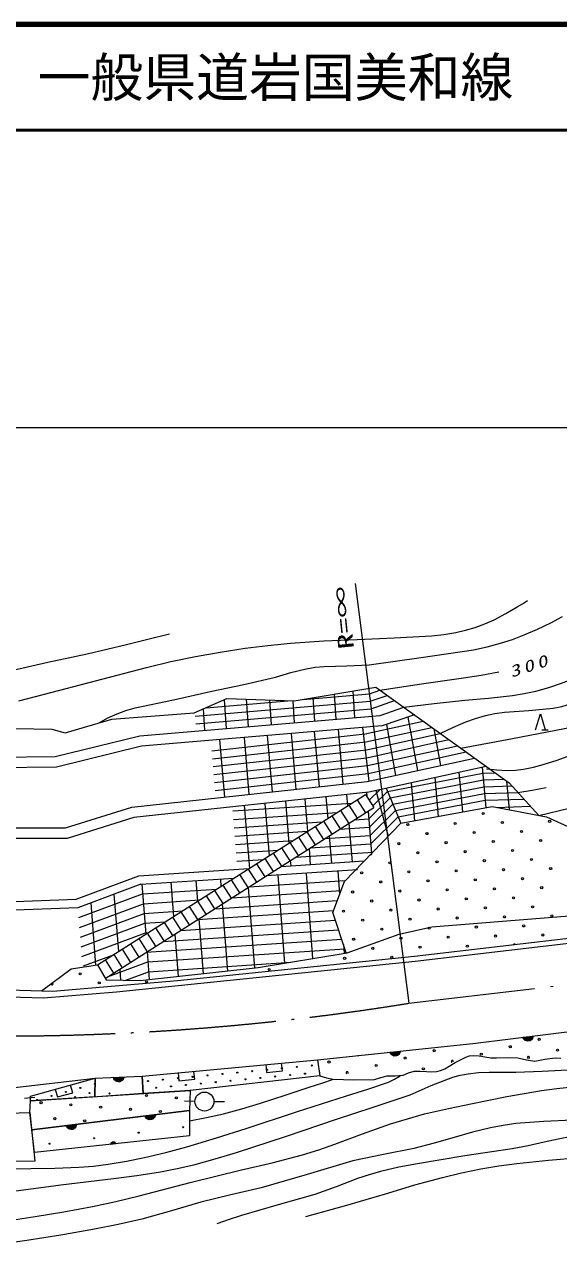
# Model space of a CAD drawing. Units: millimetres, scale not verified. Extents: x 73814 to 713814, y -8528 to 351472.
# Drawn here: x 249311 to 299823, y 235725 to 351472 of the extents above; entities that cross this region are included whole.
import ezdxf
from ezdxf.enums import TextEntityAlignment as Align

# ---------------------------------------------------------------- set-up
doc = ezdxf.new("R2010")
doc.units = ezdxf.units.MM
doc.header["$LTSCALE"] = 1000
doc.linetypes.add('LONG_DASHED_DOTTED', pattern=[15.25, 12, -1.5, 0.25, -1.5])
for name, color, linetype, lineweight in [('M-TTL', 2, 'Continuous', 140), ('M-TTL-LINE', 7, 'Continuous', 50), ('S-BGD', 7, 'Continuous', 13), ('S-BGD-HTXT', 6, 'Continuous', 13), ('S-BMK', 2, 'LONG_DASHED_DOTTED', 13)]:
    doc.layers.add(name, color=color, linetype=linetype, lineweight=lineweight)
doc.layers.add('M-TTL-TXT', color=7, linetype='Continuous')
doc.styles.add('ＭＳ ゴシック', font='')
doc.styles.get('ＭＳ ゴシック').set_extended_font_data('MS Gothic')

# ---------------------------------------------------------------- blocks, each defined once
blk = doc.blocks.new('BUHIN18')
at = {"color": 7, "linetype": 'Continuous', "lineweight": 13}
for p, q in [((479, -4), (-464, -120)), ((-431, -179), (462, -69)), ((432, -135), (-384, -236)), ((-332, -293), (390, -204)), ((339, -273), (-262, -347)), ((-138, -395), (232, -349))]:
    blk.add_line(p, q, dxfattribs=at)
blk.add_lwpolyline([(496, 61), (471, -58), (426, -162), (342, -283), (240, -356), (128, -407), (-25, -426), (-147, -404), (-263, -357), (-373, -260), (-445, -171), (-496, -61)], close=True, dxfattribs=at)
blk = doc.blocks.new('BUHIN34')
at = {"color": 7, "linetype": 'Continuous', "lineweight": 13}
for p, q in [((479, -4), (-464, -120)), ((-431, -179), (462, -69)), ((432, -135), (-384, -236)), ((-332, -293), (390, -204)), ((339, -273), (-262, -347)), ((-138, -395), (232, -349))]:
    blk.add_line(p, q, dxfattribs=at)
blk.add_lwpolyline([(496, 61), (471, -58), (426, -161), (342, -283), (241, -356), (129, -407), (-25, -426), (-147, -404), (-263, -358), (-373, -260), (-445, -171), (-496, -61)], close=True, dxfattribs=at)
blk = doc.blocks.new('BUHIN42')
at = {"color": 7, "linetype": 'Continuous', "lineweight": 13}
blk.add_lwpolyline([(-747, -71), (-676, -818), (818, -676), (747, 71)], dxfattribs=at)
blk = doc.blocks.new('BUHIN49')
at = {"color": 7, "linetype": 'Continuous', "lineweight": 13}
blk.add_circle((0, 0), 896, dxfattribs=at)
blk = doc.blocks.new('BUHIN50')
at = {"color": 7, "linetype": 'Continuous', "lineweight": 13}
blk.add_line((146, -746), (746, -746), dxfattribs=at)
blk.add_lwpolyline([(-458, -746), (0, 750), (458, -746)], dxfattribs=at)

msp = doc.modelspace()

# ---------------------------------------------------------------- linework, layer by layer
at = {"layer": 'M-TTL'}
msp.add_line((713814, 351472), (73814, 351472), dxfattribs=at)
at = {"layer": 'M-TTL-LINE'}
msp.add_line((73814, 341472), (713814, 341472), dxfattribs=at)
at = {"layer": 'S-BGD'}
for p, q in [((274807, 287450), (282541, 288751)), ((280362, 288385), (280532, 285877)), ((281930, 288129), (282924, 288476)), ((282541, 288751), (295167, 279691)), ((265372, 286318), (268456, 287691)), ((265448, 286011), (282020, 287423)), ((266487, 286814), (274217, 287472)), ((268187, 287571), (268372, 284847)), ((268456, 287691), (274807, 287450)), ((270285, 287622), (270461, 285024)), ((272496, 287538), (272654, 285210)), ((274680, 287455), (274820, 285393)), ((275680, 287597), (281930, 288129)), ((276578, 287748), (276727, 285555)), ((278603, 288089), (278763, 285727)), ((282020, 287423), (283616, 287980)), ((282110, 286716), (284307, 287483)), ((257566, 285739), (265372, 286318)), ((260215, 284156), (282941, 286081)), ((265509, 285302), (282110, 286716)), ((266214, 286692), (266350, 284676)), ((282941, 286081), (285190, 286850)), ((286187, 286135), (283148, 285095)), ((285583, 285928), (286472, 280859)), ((233420, 285185), (251914, 284776)), ((251914, 284776), (253167, 284438)), ((253167, 284438), (257566, 285739)), ((283148, 285095), (260378, 283166)), ((278973, 284741), (279417, 279565)), ((281294, 284938), (281875, 279850)), ((281536, 284328), (287019, 285538)), ((281593, 283579), (287831, 284955)), ((283545, 285231), (284392, 280402)), ((288039, 284806), (288647, 281336)), ((252202, 282183), (260215, 284156)), ((267016, 282732), (281536, 284328)), ((267770, 283792), (268236, 278352)), ((270084, 283988), (270546, 278602)), ((272280, 284174), (272737, 278840)), ((274521, 284364), (274974, 279083)), ((276722, 284551), (277170, 279321)), ((281650, 282829), (288643, 284372)), ((281707, 282080), (289455, 283790)), ((260378, 283166), (252327, 281184)), ((267080, 281983), (281593, 283579)), ((267144, 281235), (281650, 282829)), ((281764, 281331), (290267, 283207)), ((281821, 280581), (291079, 282624)), ((246012, 282130), (252202, 282183)), ((267208, 280486), (281707, 282080)), ((267273, 279738), (281764, 281331)), ((281717, 279815), (291884, 282047)), ((252327, 281184), (246005, 281130)), ((267337, 278989), (281821, 280581)), ((292977, 281263), (281878, 278826)), ((283642, 278892), (292655, 280616)), ((288111, 280195), (288453, 276521)), ((290406, 280698), (290756, 276944)), ((292603, 281180), (292959, 277349)), ((292655, 280616), (293826, 280653)), ((259461, 277399), (281717, 279815)), ((281924, 278052), (282946, 279061)), ((282543, 278972), (283724, 274643)), ((283518, 279186), (284922, 275873)), ((283898, 278289), (292715, 279975)), ((284154, 277686), (292774, 279334)), ((285882, 279705), (286216, 276111)), ((292715, 279975), (294684, 280038)), ((292774, 279334), (295413, 279419)), ((294912, 279874), (295166, 277147)), ((295167, 279691), (297953, 276613)), ((256215, 262468), (281569, 278609)), ((281878, 278826), (259666, 276415)), ((273986, 277970), (274316, 273991)), ((275834, 278170), (276087, 275119)), ((277827, 278387), (277997, 276335)), ((279765, 278597), (279855, 277517)), ((280775, 278103), (281563, 276867)), ((281569, 278609), (282357, 277372)), ((281670, 278804), (281704, 278398)), ((281877, 276296), (283898, 278289)), ((282258, 277527), (283642, 278892)), ((284410, 277082), (292834, 278694)), ((284665, 276479), (292893, 278053)), ((292834, 278694), (295979, 278794)), ((292893, 278053), (296544, 278170)), ((253191, 275433), (259461, 277399)), ((256948, 261197), (282357, 277372)), ((269007, 277038), (280268, 277780)), ((269072, 276247), (278875, 276893)), ((270105, 277548), (270598, 271585)), ((272044, 277759), (272454, 272806)), ((279187, 277092), (279975, 275856)), ((279981, 277598), (280769, 276361)), ((281817, 277028), (282148, 273025)), ((281943, 275505), (284154, 277686)), ((282008, 274714), (284410, 277082)), ((284922, 275873), (293549, 277457)), ((293549, 277457), (298690, 276471)), ((293949, 277381), (297165, 277484)), ((259666, 276415), (253344, 274433)), ((269137, 275456), (277481, 276006)), ((276805, 275576), (277593, 274339)), ((277599, 276082), (278387, 274845)), ((278393, 276587), (279181, 275350)), ((279133, 275320), (281943, 275505)), ((279570, 270380), (284922, 275873)), ((279991, 275866), (280292, 272229)), ((280527, 276207), (281877, 276296)), ((282074, 273923), (284665, 276479)), ((298690, 276471), (301049, 275415)), ((253344, 274433), (235684, 274433)), ((235752, 275433), (253191, 275433)), ((269203, 274666), (276088, 275119)), ((275217, 274565), (276005, 273328)), ((276011, 275071), (276799, 273834)), ((277740, 274433), (282008, 274714)), ((278134, 274684), (278347, 272100)), ((269268, 273875), (274694, 274232)), ((269334, 273084), (273301, 273345)), ((273629, 273554), (274417, 272317)), ((274423, 274060), (275211, 272823)), ((276223, 273467), (276347, 271967)), ((276346, 273546), (282074, 273923)), ((269399, 272293), (271908, 272458)), ((271247, 272038), (272035, 270801)), ((272041, 272543), (272829, 271306)), ((272835, 273049), (273623, 271812)), ((273577, 271783), (281447, 272306)), ((274452, 272340), (274493, 271844)), ((274953, 272659), (282260, 273141)), ((254200, 268684), (260137, 270889)), ((260137, 270889), (270528, 271580)), ((269659, 271027), (270447, 269790)), ((270453, 271532), (271241, 270296)), ((280797, 271461), (272170, 270887)), ((273273, 270961), (273914, 262627)), ((275944, 271138), (276565, 263071)), ((278954, 271339), (279121, 269163)), ((260306, 270098), (254359, 267889)), ((260306, 270098), (269122, 270685)), ((260413, 270105), (260777, 265372)), ((263156, 270288), (263405, 267045)), ((265526, 270446), (265676, 268491)), ((267837, 270599), (267891, 269901)), ((268071, 270016), (268859, 268779)), ((268865, 270521), (269653, 269285)), ((270477, 269809), (271064, 262171)), ((270549, 269855), (279599, 270457)), ((278479, 267422), (279570, 270380)), ((245845, 268361), (254200, 268684)), ((254452, 266946), (260483, 269186)), ((257775, 269158), (258193, 263727)), ((260483, 269186), (267500, 269653)), ((260554, 268266), (265879, 268621)), ((266483, 269005), (267271, 267768)), ((267277, 269510), (268065, 268274)), ((267307, 267791), (278900, 268562)), ((268928, 268823), (279249, 269510)), ((254359, 267889), (245852, 267560)), ((254523, 266026), (260554, 268266)), ((255579, 268342), (256033, 262441)), ((260625, 267347), (264258, 267588)), ((264101, 267489), (264888, 266252)), ((264895, 267994), (265683, 266757)), ((265685, 266759), (278550, 267615)), ((265689, 268500), (266477, 267263)), ((268019, 268244), (268507, 261893)), ((279752, 263604), (278479, 267422)), ((254594, 265107), (260625, 267347)), ((254664, 264187), (260695, 266427)), ((260695, 266427), (262637, 266556)), ((262513, 266478), (263300, 265241)), ((263307, 266983), (264094, 265746)), ((264064, 265727), (278719, 266702)), ((265804, 266835), (266203, 261642)), ((286211, 263287), (315964, 266791)), ((316032, 266296), (286265, 262790)), ((287836, 266084), (302598, 267246)), ((254735, 263268), (260766, 265508)), ((260766, 265508), (261016, 265524)), ((260925, 265467), (261712, 264230)), ((261719, 265972), (262506, 264735)), ((262443, 264695), (279020, 265798)), ((263532, 265389), (263840, 261385)), ((279843, 263620), (284738, 265380)), ((284738, 265380), (287836, 266084)), ((258543, 263950), (259330, 262714)), ((259337, 264456), (260124, 263219)), ((260131, 264961), (260918, 263724)), ((260822, 263663), (279322, 264893)), ((260978, 262749), (279623, 263989)), ((279488, 264395), (279551, 263571)), ((254889, 262379), (257736, 263436)), ((256955, 262939), (257742, 261703)), ((257157, 261330), (260978, 262749)), ((257749, 263445), (258536, 262208)), ((286265, 262790), (258007, 259907)), ((260901, 263751), (261106, 261087)), ((263775, 260998), (286211, 263287)), ((271428, 262211), (279843, 263620)), ((250931, 260029), (253735, 262091)), ((253735, 262091), (256215, 262468)), ((256215, 262468), (257024, 261066)), ((258320, 262070), (258400, 261036)), ((258883, 261025), (261049, 261830)), ((260259, 260994), (271428, 262211)), ((261049, 261830), (274491, 262724)), ((234880, 260489), (251978, 259999)), ((251978, 259999), (263775, 260998)), ((257024, 261066), (260259, 260994)), ((251113, 259323), (234825, 259791)), ((258007, 259907), (251113, 259323)), ((291715, 255033), (323033, 258910)), ((277027, 253504), (291715, 255033)), ((260448, 251930), (277027, 253504)), ((277027, 253504), (277252, 251962)), ((284850, 254255), (283905, 254157)), ((283936, 254097), (284832, 254191)), ((284801, 254124), (283983, 254039)), ((284034, 253982), (284758, 254057)), ((284704, 253989), (284103, 253926)), ((284226, 253876), (284596, 253915)), ((248110, 250833), (256003, 251746)), ((249893, 250045), (256003, 251746)), ((255971, 249998), (256003, 251746)), ((256003, 251746), (255971, 249998)), ((256003, 251746), (260448, 251930)), ((258703, 251795), (257753, 251756)), ((257781, 251695), (258680, 251732)), ((258645, 251668), (257823, 251634)), ((257871, 251573), (258598, 251603)), ((258541, 251539), (257936, 251514)), ((258056, 251456), (258428, 251471)), ((260448, 251930), (260544, 250292)), ((260544, 250292), (260448, 251930)), ((277252, 251962), (264968, 250585)), ((249891, 249602), (264968, 250585)), ((249891, 249602), (249893, 250045)), ((260544, 250292), (255759, 249971)), ((264968, 250585), (260544, 250292)), ((264968, 250585), (264927, 248700)), ((249311, 249875), (250306, 249970)), ((249810, 248514), (249891, 249602)), ((255971, 249998), (249891, 249602)), ((265431, 249557), (264431, 249577)), ((267231, 249539), (268231, 249539)), ((238734, 248145), (249810, 248514)), ((249810, 248514), (250302, 243899)), ((250014, 246857), (249810, 248514)), ((250014, 246857), (264927, 248700)), ((264927, 248700), (250014, 246857)), ((264927, 248700), (264927, 246283)), ((250260, 244726), (250014, 246857)), ((264927, 246283), (250260, 244726)), ((257471, 245523), (257943, 245573)), ((257927, 245603), (257480, 245555)), ((257495, 245588), (257904, 245632)), ((257879, 245661), (257517, 245622)), ((257543, 245656), (257844, 245688)), ((257783, 245713), (257597, 245694)), ((250302, 243899), (239595, 243838))]:
    msp.add_line(p, q, dxfattribs=at)
for points in [[(248778, 287450), (251214, 288079), (256028, 289355), (260861, 290632), (263169, 291172), (265500, 291656), (267833, 292074), (270185, 292434), (272318, 292701), (274458, 292908), (277612, 293126), (280765, 293283), (284267, 293412), (287805, 293602), (288962, 293735), (290112, 293928), (291038, 294140), (291945, 294410), (292840, 294746), (293725, 295142), (294831, 295716), (295926, 296352), (296408, 296648), (296888, 296950)], [(256377, 285388), (257210, 285840), (258075, 286240), (258913, 286547), (259782, 286801), (263410, 287557), (267017, 288370), (270044, 289002), (273061, 289693), (274510, 290129), (275966, 290505), (276808, 290638), (277670, 290712), (279793, 290768), (281912, 290884), (286845, 291577), (291786, 292295), (293067, 292575), (294341, 292916), (295460, 293275), (296568, 293695), (297837, 294249), (299084, 294858), (300208, 295453)], [(285190, 286850), (288063, 287216), (290958, 287524), (293214, 287713), (295467, 287962), (296575, 288147), (297681, 288393), (298891, 288730), (300089, 289127), (301456, 289645), (302808, 290222), (303736, 290674), (304637, 291181), (305337, 291639), (306006, 292148), (306614, 292695), (307182, 293285), (307760, 293967), (308314, 294692)], [(288643, 284372), (289835, 284950), (291053, 285474), (291968, 285796), (292902, 286062), (293791, 286254), (294702, 286389), (297013, 286546), (299307, 286762), (300130, 286938), (300951, 287175), (302326, 287673), (303692, 288233), (305066, 288802), (306410, 289424), (307091, 289804), (307737, 290232), (308376, 290736), (308987, 291296), (309687, 292031), (310358, 292823), (310847, 293447), (311332, 294096)], [(229656, 286355), (231327, 287003), (233010, 287590), (234053, 287895), (235117, 288143), (236274, 288334), (237453, 288467), (239650, 288649), (241847, 288891), (243263, 289140), (244678, 289450), (248093, 290318), (251520, 291126), (255255, 291925), (258974, 292782), (260992, 293285), (263016, 293802)], [(290572, 282988), (295469, 283911), (300382, 284842), (302006, 285146), (303625, 285510), (304535, 285773), (305427, 286093), (306228, 286453), (307005, 286868), (307789, 287356), (308550, 287901), (309291, 288506), (309998, 289162), (310619, 289816), (311199, 290516), (311709, 291228), (312168, 291973), (312655, 292877), (313108, 293815)], [(293003, 281039), (293987, 280928), (294971, 280879), (295748, 280912), (296522, 281006), (297450, 281188), (298377, 281430), (299689, 281854), (300972, 282331), (303500, 283342), (306051, 284298), (307398, 284793), (308727, 285347), (309532, 285747), (310307, 286201), (310892, 286606), (311444, 287063), (311926, 287547), (312363, 288073), (312891, 288824), (313374, 289616), (314394, 291463), (315397, 293292)], [(297953, 276613), (300843, 277296), (303728, 278040), (308513, 279457), (313281, 280902), (314217, 281273), (315148, 281708), (315925, 282132), (316679, 282614), (317302, 283079), (317881, 283587), (318353, 284077), (318775, 284603), (319115, 285122), (319408, 285681), (319703, 286397), (319944, 287141), (320488, 289390), (320995, 291621)], [(282924, 288476), (286867, 289080), (290829, 289627), (292508, 289884), (294186, 290200)], [(295979, 278794), (297322, 279023), (298665, 279263)], [(277252, 251962), (277878, 251783), (278511, 251665), (280450, 251609), (282403, 251615), (283001, 251832), (283612, 251989), (284370, 251978), (285122, 252029), (285645, 252249), (286181, 252407), (286739, 252422), (287320, 252377), (287806, 252349), (288277, 252383), (288671, 252486), (289060, 252651), (290048, 253227), (291060, 253747), (291416, 253855), (291780, 253903), (292310, 253874), (292861, 253782), (293406, 253693), (293952, 253665), (294968, 253706), (295970, 253686), (296778, 253486), (297580, 253349), (298534, 253547), (299505, 253686), (300034, 253643)], [(247805, 241001), (252751, 241649), (257719, 242259), (259953, 242546), (262184, 242894), (263762, 243200), (265336, 243566), (267352, 244111), (269354, 244714), (274095, 246273), (278823, 247881), (282304, 249000), (285778, 250180), (287791, 251046), (289819, 251854), (290535, 252043), (291275, 252176), (292266, 252279), (293270, 252322), (295779, 252335), (298265, 252408), (302505, 252626)], [(248008, 243176), (249912, 243210), (252184, 243234), (254451, 243317), (255834, 243432), (257221, 243607), (258945, 243899), (260669, 244252), (262672, 244729), (264661, 245264), (267479, 246103), (270283, 247001), (275024, 248564), (279778, 250089), (281771, 250699), (283743, 251366), (284300, 251656), (284852, 251982)], [(276330, 250925), (277440, 251281), (278553, 251662)], [(245369, 237904), (250311, 238673), (253036, 239113), (255758, 239613), (257954, 240091), (260146, 240629), (264973, 241881), (269825, 243082), (272727, 243755), (275611, 244486), (277142, 244966), (278666, 245508), (281287, 246492), (283928, 247419), (285530, 247919), (287156, 248364), (289401, 248887), (291673, 249355), (294931, 250006), (298203, 250599), (299667, 250788), (301141, 250918)], [(252226, 250694), (252427, 249972), (253872, 250374), (253671, 251097)], [(264927, 247730), (266531, 248020), (268131, 248371), (269878, 248845), (271619, 249379), (273978, 250145), (276330, 250925)], [(301117, 247790), (298446, 247653), (295776, 247455), (294589, 247288), (293404, 247060), (291680, 246635), (289958, 246148), (288065, 245598), (286150, 245105), (283256, 244545), (280376, 243926), (276052, 242629), (271702, 241386), (268839, 240725), (265990, 240006), (263220, 239187), (260424, 238423), (258182, 237911), (255928, 237457), (252738, 236894), (249539, 236391), (244870, 235725)], [(301095, 246228), (299780, 245990), (298463, 245689), (296961, 245345), (295450, 245060), (290959, 244389), (286479, 243658), (284730, 243320), (282993, 242922), (281897, 242614), (280809, 242246), (278807, 241459), (276786, 240731), (273306, 239771), (269845, 238755), (268667, 238371), (267492, 237980)], [(275936, 238658), (279816, 239740), (283680, 240879), (286247, 241648), (288840, 242362), (290648, 242793), (292469, 243166), (294162, 243455), (295875, 243685), (298869, 243987), (301876, 244255)]]:
    msp.add_lwpolyline(points, dxfattribs=at)
for points in [[(284868, 254320), (284841, 254202), (284793, 254099), (284708, 253979), (284605, 253908), (284492, 253859), (284337, 253843), (284217, 253868), (284101, 253916), (283993, 254015), (283923, 254106), (283874, 254217)], [(258725, 251859), (258690, 251742), (258636, 251643), (258543, 251529), (258436, 251464), (258320, 251422), (258165, 251415), (258046, 251448), (257934, 251503), (257832, 251609), (257768, 251704), (257726, 251818)], [(257462, 245491), (257476, 245550), (257499, 245601), (257542, 245661), (257593, 245697), (257650, 245722), (257727, 245730), (257787, 245717), (257845, 245693), (257899, 245644), (257934, 245599), (257959, 245543)]]:
    msp.add_lwpolyline(points, close=True, dxfattribs=at)
for centre, radius in [((292701, 276808), 99.5), ((285568, 275751), 99.5), ((290039, 275853), 99.5), ((294510, 275955), 99.5), ((298981, 276056), 99.5), ((287377, 274897), 99.5), ((291848, 274999), 99.5), ((296318, 275101), 99.5), ((298127, 274248), 99.5), ((284714, 273942), 99.5), ((286523, 273089), 99.5), ((289185, 274044), 99.5), ((290994, 273191), 99.5), ((293656, 274146), 99.5), ((295465, 273292), 99.5), ((283861, 272133), 99.5), ((288332, 272235), 99.5), ((292803, 272337), 99.5), ((297274, 272439), 99.5), ((281199, 271178), 99.5), ((285670, 271280), 99.5), ((290141, 271382), 99.5), ((294612, 271484), 99.5), ((299082, 271585), 99.5), ((283007, 270325), 99.5), ((287478, 270427), 99.5), ((291949, 270528), 99.5), ((293758, 269675), 99.5), ((296420, 270630), 99.5), ((298229, 269777), 99.5), ((280345, 269369), 99.5), ((282154, 268516), 99.5), ((284816, 269471), 99.5), ((286625, 268618), 99.5), ((289287, 269573), 99.5), ((291096, 268720), 99.5), ((295567, 268821), 99.5), ((279492, 267561), 99.5), ((283963, 267663), 99.5), ((288434, 267764), 99.5), ((292905, 267866), 99.5), ((297376, 267968), 99.5), ((281300, 266707), 99.5), ((285771, 266809), 99.5), ((290242, 266911), 99.5), ((294713, 267013), 99.5), ((296522, 266159), 99.5), ((299184, 267114), 99.5), ((283109, 265854), 99.5), ((284918, 265000), 99.5), ((287580, 265956), 99.5), ((289389, 265102), 99.5), ((292051, 266057), 99.5), ((293860, 265204), 99.5), ((298331, 265306), 99.5), ((280447, 264899), 99.5), ((282256, 264045), 99.5), ((286727, 264147), 99.5), ((291198, 264249), 99.5), ((279593, 263090), 99.5), ((284064, 263192), 99.5), ((254576, 261626), 99.5), ((272460, 262033), 99.5), ((256385, 260772), 99.5), ((260856, 260874), 99.5), ((295259, 254729), 99.5), ((298000, 255427), 99.5), ((285317, 253657), 99.5), ((288058, 254355), 99.5), ((292518, 254031), 99.5), ((299719, 254405), 99.5), ((269440, 252282), 49.8), ((270848, 252415), 49.8), ((272256, 252549), 49.8), ((273664, 252682), 49.8), ((275072, 252816), 49.8), ((276479, 252950), 49.8), ((278115, 253283), 99.5), ((282576, 252959), 99.5), ((287036, 252636), 99.5), ((260993, 251480), 49.8), ((262401, 251613), 49.8), ((263809, 251747), 49.8), ((265216, 251881), 49.8), ((265987, 251243), 49.8), ((266624, 252014), 49.8), ((267395, 251377), 49.8), ((268032, 252148), 49.8), ((268803, 251511), 49.8), ((270211, 251644), 49.8), ((271619, 251778), 49.8), ((273027, 251912), 49.8), ((274434, 252045), 49.8), ((275842, 252179), 49.8), ((251871, 250077), 49.8), ((253234, 250456), 49.8), ((254105, 249965), 49.8), ((254596, 250836), 49.8), ((255467, 250344), 49.8), ((257352, 250301), 49.8), ((260859, 250108), 99.5), ((261763, 250843), 49.8), ((263171, 250976), 49.8), ((264579, 251110), 49.8), ((250509, 249697), 49.8), ((250881, 249437), 99.5), ((253702, 249226), 99.5), ((256522, 249015), 99.5), ((259343, 248804), 99.5), ((263679, 249897), 99.5), ((252186, 247921), 99.5), ((255007, 247710), 99.5), ((262164, 248593), 99.5), ((260108, 246593), 49.8), ((264318, 247114), 49.8), ((251686, 245552), 49.8), ((255897, 246073), 49.8)]:
    msp.add_circle(centre, radius, dxfattribs=at)
for centre, radius, start, end in [((282052, 272987), 99.5, 250.6175, 20.87037), ((295669, 264350), 99.5, 37.05684, 156.37744), ((267989, 261931), 99.5, 256.88698, 295.5468), ((251914, 260670), 99.5, 179.21576, 73.71947), ((280856, 253981), 99.5, 237.51493, 314.36902), ((296978, 253708), 99.5, 300.19823, 232.64897), ((279835, 252261), 99.5, 309.62603, 235.74987), ((289777, 253333), 99.5, 337.26602, 245.7791), ((255959, 251215), 49.8, 44.51032, 313.40634), ((277250, 252313), 49.8, 177.77297, 198.82094)]:
    msp.add_arc(centre, radius, start, end, dxfattribs=at)
at = {"layer": 'S-BGD-HTXT'}
for p, q in [((126946, 313319), (311158, 313319)), ((280604, 298575), (285649, 258841))]:
    msp.add_line(p, q, dxfattribs=at)
at = {"layer": 'S-BMK'}
msp.add_line((285649, 258841), (324772, 263470), dxfattribs=at)
msp.add_arc((247085, 497186), 241445, 269.71536, 279.19092, dxfattribs=at)

# ---------------------------------------------------------------- block references
at = {"layer": 'S-BGD'}
for name, p in [('BUHIN50', (298111, 285469)), ('BUHIN34', (296935, 255679)), ('BUHIN42', (264593, 252324)), ('BUHIN42', (272882, 253110)), ('BUHIN49', (266331, 249539)), ('BUHIN18', (261199, 248239)), ('BUHIN18', (253742, 247317))]:
    msp.add_blockref(name, p, dxfattribs=at)

# ---------------------------------------------------------------- texts
at = {"layer": 'M-TTL-TXT', "style": 'ＭＳ ゴシック'}
msp.add_text('一般県道岩国美和線', height=3666, dxfattribs=at).set_placement((250548, 346472), align=Align.MIDDLE_LEFT)
at = {"layer": 'S-BGD', "insert": (295386, 289636), "char_height": 1100, "attachment_point": 7, "rotation": 17.9, "style": 'ＭＳ ゴシック'}
msp.add_mtext('\\T1.33;\\W1.35;\\Q15;300', dxfattribs=at)
at = {"layer": 'S-BGD-HTXT', "style": 'ＭＳ ゴシック', "width": 1.5}
msp.add_text('R=∞', height=1466, rotation=95.8, dxfattribs=at).set_placement((280910, 292461), align=Align.BOTTOM_LEFT)

doc.saveas('drawing.dxf')
